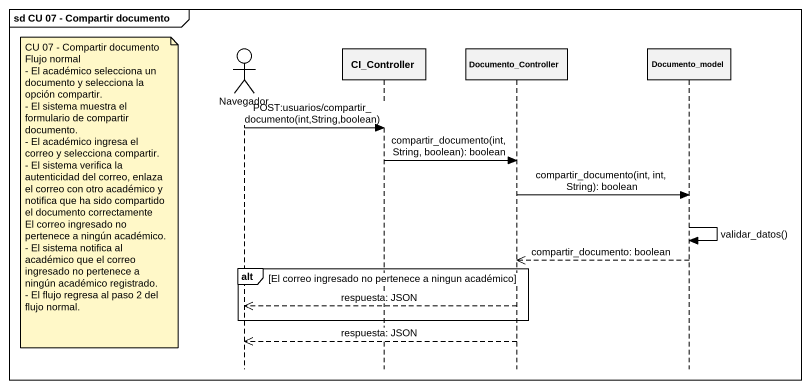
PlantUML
@startuml
mainframe sd CU 07 - Compartir documento
hide footbox
actor Navegador
participant CI_Controller
participant Documento_Controller
participant Documento_model

Navegador -> CI_Controller : POST:usuarios/compartir_documento(int,String,boolean)
CI_Controller -> Documento_Controller : compartir_documento(int, String, boolean): boolean
note left of Navegador
  CU 07 - Compartir documento
  Flujo normal
  - El académico selecciona un documento y selecciona la opción compartir.
  - El sistema muestra el formulario de compartir documento.
  - El académico ingresa el correo y selecciona compartir.
  - El sistema verifica la autenticidad del correo, enlaza el correo con otro académico y notifica que ha sido compartido el documento correctamente
  El correo ingresado no pertenece a ningún académico.
  - El sistema notifica al académico que el correo ingresado no pertenece a ningún académico registrado.
  - El flujo regresa al paso 2 del flujo normal.
end note
Documento_Controller -> Documento_model : compartir_documento(int, int, String): boolean
Documento_model -> Documento_model : validar_datos()
Documento_model -->> Documento_Controller : compartir_documento: boolean
alt El correo ingresado no pertenece a ningun académico
  Documento_Controller -->> Navegador : respuesta: JSON
end
Documento_Controller -->> Navegador : respuesta: JSON
@enduml
